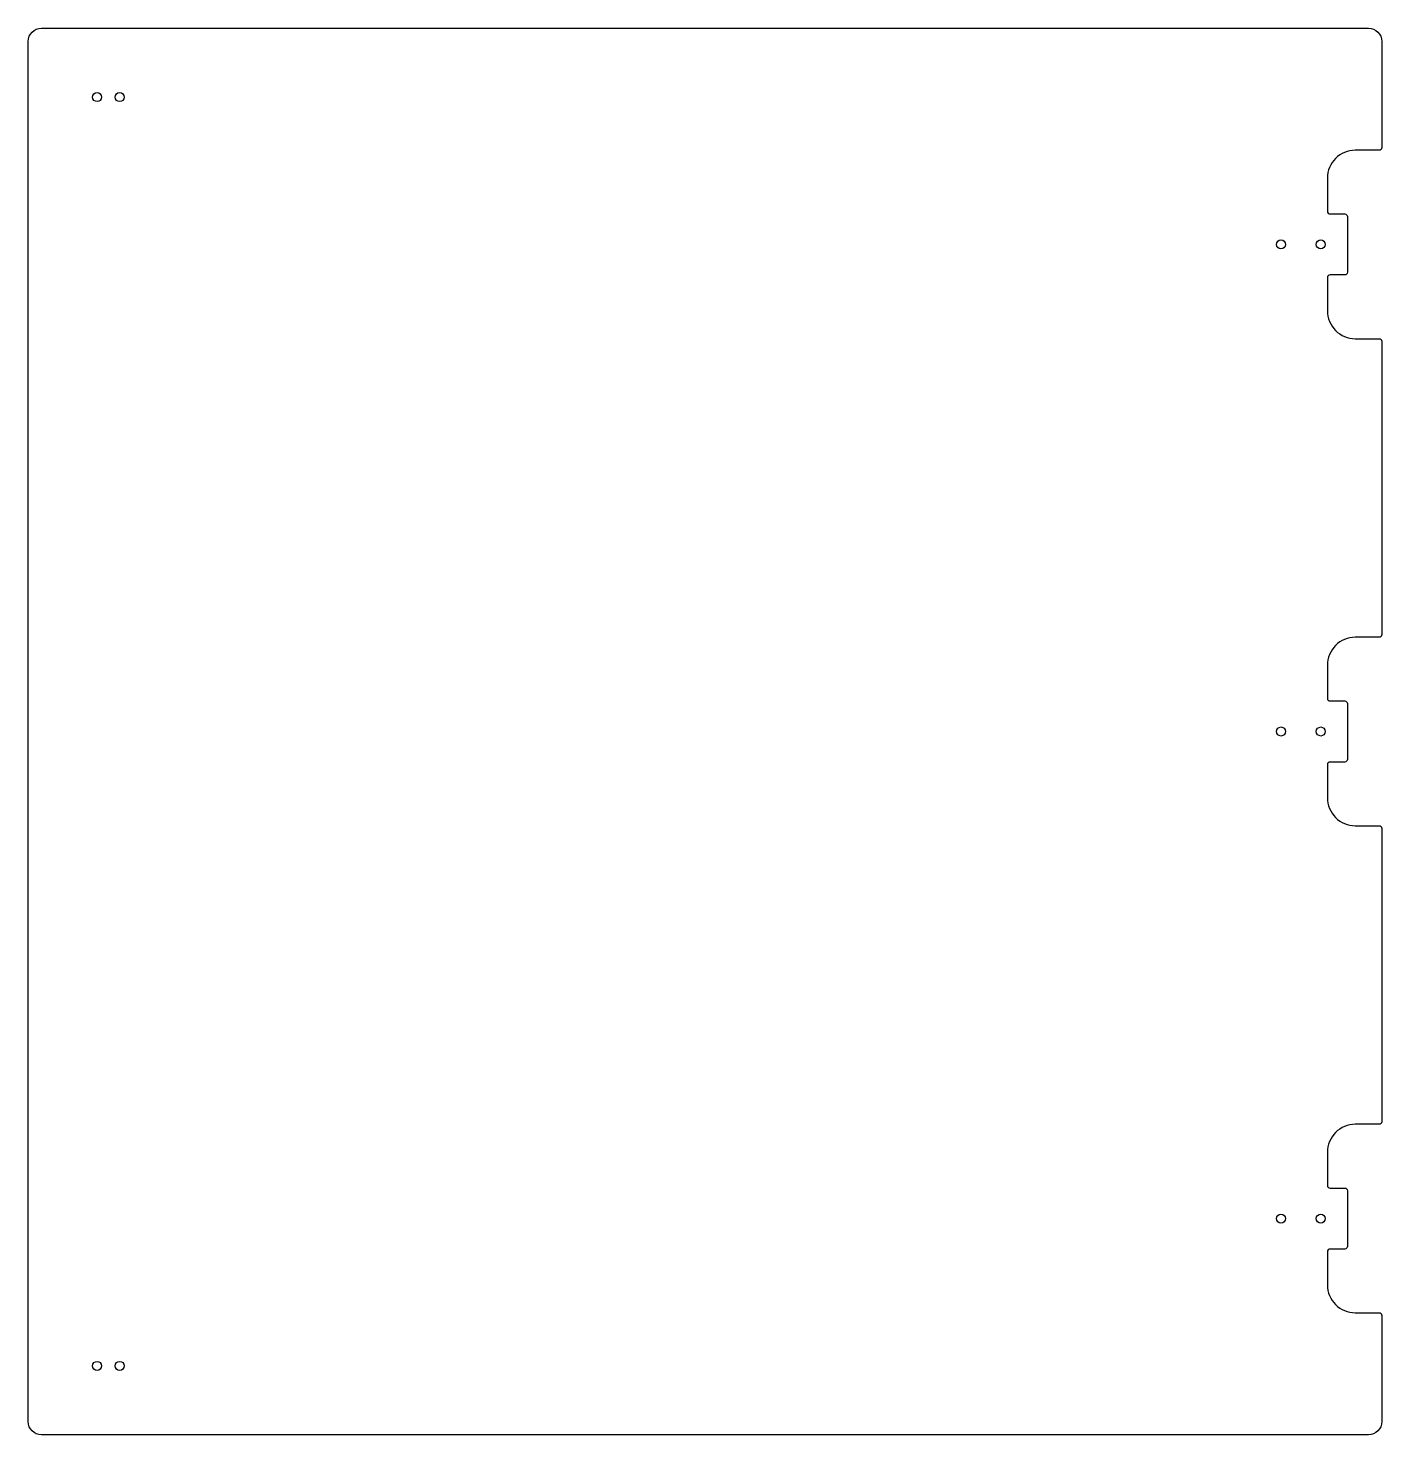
# Model space of a CAD drawing. Header units: millimetres. Extents: x -575 to -65, y -256 to 274.
import ezdxf

# ---------------------------------------------------------------- set-up
doc = ezdxf.new("R2010")
doc.units = ezdxf.units.MM
doc.layers.get('0').update_dxf_attribs({"linetype": 'CONTINUOUS'})

msp = doc.modelspace()

# ---------------------------------------------------------------- linework, layer by layer
msp.add_lwpolyline([(-85.05, 21, 0.414214), (-84.05, 20), (-78.55, 20, -0.414214), (-77.55, 19), (-77.55, -2, -0.414214), (-78.55, -3), (-84.05, -3, 0.414214), (-85.05, -4), (-85.05, -16.5, 0.414214), (-74.55, -27), (-65.55, -27, -0.414214), (-64.55, -28), (-64.55, -46.5), (-64.55, -125), (-64.55, -138.5, -0.414214), (-65.55, -139.5), (-74.55, -139.5, 0.414214), (-85.05, -150), (-85.05, -162.5, 0.414214), (-84.05, -163.5), (-78.55, -163.5, -0.414214), (-77.55, -164.5), (-77.55, -185.5, -0.414214), (-78.55, -186.5), (-84.05, -186.5, 0.414214), (-85.05, -187.5), (-85.05, -200, 0.414214), (-74.55, -210.5), (-65.55, -210.5, -0.414214), (-64.55, -211.5), (-64.55, -230), (-64.55, -251.5, -0.414214), (-69.55, -256.5), (-569.55, -256.5, -0.414214), (-574.55, -251.5), (-574.55, 268.5, -0.414214), (-569.55, 273.5), (-69.55, 273.5, -0.414214), (-64.55, 268.5), (-64.55, 242), (-64.55, 228.5, -0.414214), (-65.55, 227.5), (-74.55, 227.5, 0.414214), (-85.05, 217), (-85.05, 204.5, 0.414214), (-84.05, 203.5), (-78.55, 203.5, -0.414214), (-77.55, 202.5), (-77.55, 181.5, -0.414214), (-78.55, 180.5), (-84.05, 180.5, 0.414214), (-85.05, 179.5), (-85.05, 167, 0.414214), (-74.55, 156.5), (-65.55, 156.5, -0.414214), (-64.55, 155.5), (-64.55, 137), (-64.55, 58.5), (-64.55, 45, -0.414214), (-65.55, 44), (-74.55, 44, 0.414214), (-85.05, 33.5)], format="xyb", close=True)
for centre in [(-548.55, 247.5), (-540.05, 247.5), (-102.55, 192), (-87.55, 192), (-102.55, 8.5), (-87.55, 8.5), (-102.55, -175), (-87.55, -175), (-548.55, -230.5), (-540.05, -230.5)]:
    msp.add_circle(centre, 1.7)

doc.saveas('drawing.dxf')
